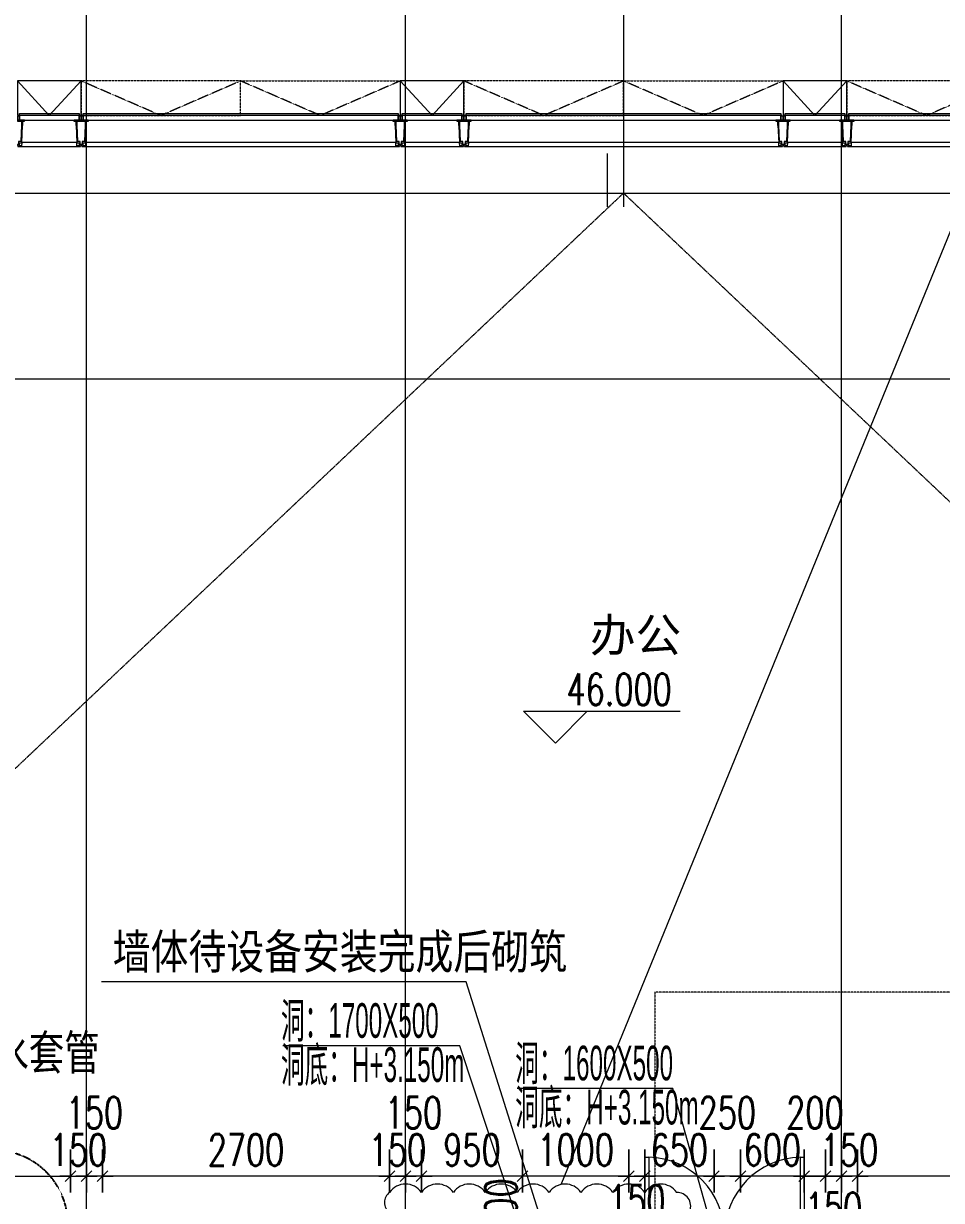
# Model space of a CAD drawing. Header units: millimetres. Extents: x 8533 to 398112, y -117646 to 105276.
# Drawn here: x 169154 to 177786, y 65180 to 76251 of the extents above; entities that cross this region are included whole.
import ezdxf

# ---------------------------------------------------------------- set-up
doc = ezdxf.new("R2010")
doc.units = ezdxf.units.MM
for name, pattern in [('IMPORT-A-D0TE-BF$0$DOTE', [0]), ('IMPORT-A-PMDT-10F$0$DASH _2_', [3.5, 2.5, -1]), ('IMPORT-DASH', [3.5, 2.5, -1]), ('IMPORT-P-XHS-10F$0$DASH', [3.5, 2.5, -1])]:
    doc.linetypes.add(name, pattern=pattern)
for name, color, linetype, lineweight in [('A-D0TE-BF$0$A-Axis-GRID', 1, 'IMPORT-A-D0TE-BF$0$DOTE', 13), ('A-EDGE-6_27F$0$A-floor-EDGE', 6, 'Continuous', 13), ('A-Iden-10F$0$A-Dims-IDEN', 13, 'Continuous', 13), ('A-PMDT-10F$0$A-GLAZ-CURT-CUT', 52, 'Continuous', 13), ('A-PMDT-10F$0$A-GLAZ-CURT-PRO', 13, 'Continuous', 13), ('A-PMDT-10F$0$A-PMDT-17F$0$A-wall-Glaz', 111, 'Continuous', 13), ('A-PMDT-10F$0$DIM_ELEV', 3, 'Continuous', 13), ('A-PMDT-10F$0$PUB_TEXT', 7, 'Continuous', 13), ('A-PMDT-10F$0$后幕墙', 3, 'Continuous', 13), ('A-wall-10F$0$20250401', 6, 'Continuous', 13), ('A-wall-10F$0$A-Dims', 140, 'Continuous', 13), ('A-wall-10F$0$A-Dims-IDEN', 13, 'Continuous', 13), ('A-wall-10F$0$DOOR_FIRE', 4, 'Continuous', 13), ('E-MG-10_12F$0$E-留洞提资尺寸标注1', 7, 'Continuous', 13), ('H-TJ-10F$0$H-TZ-JZLDBZ', 4, 'Continuous', 13), ('P-XHS-10F$0$PTA-XH消火栓箱', 10, 'Continuous', 25), ('X-AREA-SS', 3, 'IMPORT-DASH', 13), ('塔楼-ARC-10F-20250714_dwg', 8, 'Continuous', 13)]:
    doc.layers.add(name, color=color, linetype=linetype, lineweight=lineweight)
doc.styles.add('Arial_10', font='arial.ttf', dxfattribs={"width": 0.75, "height": 326.200771})
doc.styles.add('Arial_13', font='arial.ttf', dxfattribs={"height": 314.633368})
doc.styles.add('Arial_2', font='arial.ttf', dxfattribs={"width": 0.5, "height": 326.200771})
doc.styles.add('Arial_5', font='arial.ttf', dxfattribs={"width": 0.8, "height": 326.200771})
doc.styles.add('Simplex', font='simplex_.ttf', dxfattribs={"width": 0.705882, "height": 297.5})

# ---------------------------------------------------------------- blocks, each defined once
blk = doc.blocks.new('塔楼-ARC-10F-20250714_dwg_A-D0TE-BF-2024562-10F_ARC_46_000_')
at = {"layer": 'A-D0TE-BF$0$A-Axis-GRID', "linetype": 'Continuous'}
for p, q in [((13450, 800), (13450, 12239)), ((16450, 800), (16450, 12239)), ((20550, 800), (20550, 12239)), ((27570, 8750), (9430, 8750))]:
    blk.add_line(p, q, dxfattribs=at)
blk = doc.blocks.new('塔楼-ARC-10F-20250714_dwg_A-EDGE-6_27F-2024563-10F_ARC_46_000_')
at = {"layer": 'A-EDGE-6_27F$0$A-floor-EDGE', "flags": 128}
blk.add_lwpolyline([(-1580, 650), (-1580, 1350), (-2350, 1350), (-2350, 10500), (7400, 10500), (7400, 9730), (8100, 9730), (9400, 9730), (10100, 9730), (10100, 10500), (26900, 10500), (26900, 9730), (27600, 9730), (28900, 9730), (29600, 9730), (29600, 10500), (39350, 10500), (39350, 1350), (38580, 1350), (38580, 650)], dxfattribs=at)
blk = doc.blocks.new('塔楼-ARC-10F-20250714_dwg_H-TJ-10F-2024599-10F_ARC_46_000_')
at = {"layer": 'H-TJ-10F$0$H-TZ-JZLDBZ', "flags": 128}
for points in [[(17516, 800), (16960, 2478), (15298, 2478)], [(19350, 700), (18963, 2078), (17500, 2078)]]:
    blk.add_lwpolyline(points, dxfattribs=at)
at = {"layer": 'H-TJ-10F$0$H-TZ-JZLDBZ', "char_height": 326.2, "attachment_point": 1, "line_spacing_factor": 0.941778, "style": 'Arial_2'}
for s, insert, width in [('洞：1700X500', (15279, 2880), 1838.57), ('洞底：H+3.150m', (15279, 2465), 2145), ('洞：1600X500', (17482, 2480), 1838.57), ('洞底：H+3.150m', (17482, 2065), 2145)]:
    blk.add_mtext(s, dxfattribs=dict(at, insert=insert, width=width))
blk = doc.blocks.new('塔楼-ARC-10F-20250714_dwg_H-TJ-10F-V80-10F_ARC_46_000_')
at = {"layer": 'H-TJ-10F$0$H-TZ-JZLDBZ', "flags": 128}
for points in [[(17516, 800), (16960, 2478), (15298, 2478)], [(19350, 700), (18963, 2078), (17500, 2078)]]:
    blk.add_lwpolyline(points, dxfattribs=at)
at = {"layer": 'H-TJ-10F$0$H-TZ-JZLDBZ', "char_height": 326.2, "attachment_point": 1, "line_spacing_factor": 0.941778, "style": 'Arial_2'}
for s, insert, width in [('洞：1700X500', (15279, 2880), 1838.57), ('洞底：H+3.150m', (15279, 2465), 2145), ('洞：1600X500', (17482, 2480), 1838.57), ('洞底：H+3.150m', (17482, 2065), 2145)]:
    blk.add_mtext(s, dxfattribs=dict(at, insert=insert, width=width))
blk = doc.blocks.new('塔楼-ARC-10F-20250714_dwg_A-Iden-10F-2024611-10F_ARC_46_000_')
at = {"layer": 'A-Iden-10F$0$A-Dims-IDEN'}
blk.add_line((18350, 10372), (18350, 10872), dxfattribs=at)
at = {"layer": 'A-Iden-10F$0$A-Dims-IDEN', "flags": 128}
blk.add_lwpolyline([(20451, 16512), (19451, 16512), (18500, 16512), (18500, 10372)], dxfattribs=at)
blk = doc.blocks.new('塔楼-ARC-10F-20250714_dwg_P-XHS-10F$0$JGFHFEHDS-2024622-10F_ARC_46_000_')
at = {"layer": 'P-XHS-10F$0$PTA-XH消火栓箱'}
blk.add_hatch(color=256, dxfattribs=at).paths.add_polyline_path([(1182476, 612783), (1183176, 612783), (1183176, 613023)], flags=0)
at = {"layer": 'P-XHS-10F$0$PTA-XH消火栓箱', "color": 135}
blk.add_line((1182476, 613023), (1182133, 613628), dxfattribs=at)
at = {"layer": 'P-XHS-10F$0$PTA-XH消火栓箱'}
for p, q in [((1183176, 613023), (1182476, 612783)), ((1183176, 612783), (1183176, 613023)), ((1182476, 612783), (1183176, 612783))]:
    blk.add_line(p, q, dxfattribs=at)
at = {"layer": 'P-XHS-10F$0$PTA-XH消火栓箱', "flags": 128}
blk.add_lwpolyline([(1183176, 613023), (1182826, 613023), (1182476, 613023), (1183176, 613023), (1182476, 613023), (1182476, 612783), (1183176, 612783), (1183176, 613023), (1182476, 612783)], dxfattribs=at)
at = {"layer": 'P-XHS-10F$0$PTA-XH消火栓箱', "color": 135, "linetype": 'IMPORT-P-XHS-10F$0$DASH'}
blk.add_arc((1182476, 613023), 695, 359.9999, 119.5507, dxfattribs=at)
blk = doc.blocks.new('塔楼-ARC-10F-20250714_dwg_P-XHS-10F-2024623-10F_ARC_46_000_')
blk.add_blockref('塔楼-ARC-10F-20250714_dwg_P-XHS-10F$0$JGFHFEHDS-2024622-10F_ARC_46_000_', (-1169895, -612223))
blk = doc.blocks.new('塔楼-ARC-10F-20250714_dwg_E-MG-10_12F-2024629-10F_ARC_46_000_')
at = {"layer": 'E-MG-10_12F$0$E-留洞提资尺寸标注1', "insert": (8726, 2578), "char_height": 326.2, "width": 6361.04, "attachment_point": 1, "line_spacing_factor": 0.941778, "style": 'Arial_10'}
blk.add_mtext('预埋4*SC50热镀锌刚性防水套管', dxfattribs=at)
blk = doc.blocks.new('塔楼-ARC-10F-20250714_dwg_A-PMDT-10F$0$FP_47-Floor Plan_F10 CAD Export-2024653-10F_ARC_46_000_')
at = {"layer": 'A-PMDT-10F$0$A-GLAZ-CURT-PRO'}
blk.add_line((-258, -260), (258, -260), dxfattribs=at)
blk = doc.blocks.new('塔楼-ARC-10F-20250714_dwg_A-PMDT-10F$0$CWP_玻璃幕墙 - Tower slope glass H_3000_有窗帘导轨-V46-Floor Plan_F10 CAD Export-2024654-10F_ARC_46_000_')
at = {"layer": 'A-PMDT-10F$0$A-GLAZ-CURT-CUT', "flags": 128}
for points in [[(-280, -10), (-290, -10), (-290, -15), (-300, -15), (-300, -55), (-280, -55)], [(-252, -57), (-252, -55), (-300, -55), (-300, -57)], [(-294, -302), (-260, -302), (-260, -296), (-280, -296), (-280, -266), (-259, -266), (-252, -100), (-252, -57), (-300, -57), (-300, -62), (-262, -62), (-262, -100), (-268, -256), (-290, -256), (-290, -282), (-300, -282), (-300, -292), (-294, -292)], [(280, -55), (280, -10), (-280, -10), (-280, -55)], [(-233, -55), (-252, -55), (-252, -57), (-233, -57)], [(252, -55), (233, -55), (233, -57), (252, -57)], [(252, -57), (300, -57), (300, -55), (252, -55)], [(294, -302), (294, -292), (300, -292), (300, -282), (290, -282), (290, -256), (268, -256), (262, -100), (262, -62), (300, -62), (300, -57), (252, -57), (252, -100), (259, -266), (280, -266), (280, -296), (260, -296), (260, -302)], [(290, -10), (280, -10), (280, -55), (300, -55), (300, -15), (290, -15)]]:
    blk.add_lwpolyline(points, close=True, dxfattribs=at)
for points in [[(-233, -61), (-233, -57), (-252, -57), (-252, -103), (-250, -62), (-233, -62)], [(233, -62), (250, -62), (252, -103), (252, -57), (233, -57), (233, -61)]]:
    blk.add_lwpolyline(points, dxfattribs=at)
at = {"layer": 'A-PMDT-10F$0$A-GLAZ-CURT-CUT'}
for centre, start, end in [((-233, -61), 270, 360), ((233, -61), 180, 270)]:
    blk.add_arc(centre, 0.998, start, end, dxfattribs=at)
at = {"layer": 'A-PMDT-10F$0$A-GLAZ-CURT-PRO'}
for p, q in [((-259, -266), (-260, -296)), ((-260, -302), (260, -302)), ((260, -296), (259, -266))]:
    blk.add_line(p, q, dxfattribs=at)
at = {"layer": 'A-PMDT-10F$0$A-GLAZ-CURT-PRO', "flags": 128}
blk.add_lwpolyline([(-280, -10), (-280, 10), (280, 10), (280, -10)], dxfattribs=at)
blk.add_blockref('塔楼-ARC-10F-20250714_dwg_A-PMDT-10F$0$FP_47-Floor Plan_F10 CAD Export-2024653-10F_ARC_46_000_', (0, 0))
blk = doc.blocks.new('塔楼-ARC-10F-20250714_dwg_A-PMDT-10F$0$FP_49-Floor Plan_F10 CAD Export-2024655-10F_ARC_46_000_')
at = {"layer": 'A-PMDT-10F$0$A-GLAZ-CURT-PRO'}
blk.add_line((-1458, -260), (1458, -260), dxfattribs=at)
blk = doc.blocks.new('塔楼-ARC-10F-20250714_dwg_A-PMDT-10F$0$CWP_玻璃幕墙 - Tower slope glass H_3000_有窗帘导轨-V48-Floor Plan_F10 CAD Export-2024656-10F_ARC_46_000_')
at = {"layer": 'A-PMDT-10F$0$A-GLAZ-CURT-CUT', "flags": 128}
for points in [[(-1480, -10), (-1490, -10), (-1490, -15), (-1500, -15), (-1500, -55), (-1480, -55)], [(-1452, -57), (-1452, -55), (-1500, -55), (-1500, -57)], [(-1494, -302), (-1460, -302), (-1460, -296), (-1480, -296), (-1480, -266), (-1459, -266), (-1452, -100), (-1452, -57), (-1500, -57), (-1500, -62), (-1462, -62), (-1462, -100), (-1468, -256), (-1490, -256), (-1490, -282), (-1500, -282), (-1500, -292), (-1494, -292)], [(1480, -55), (1480, -10), (-1480, -10), (-1480, -55)], [(-1433, -55), (-1452, -55), (-1452, -57), (-1433, -57)], [(1452, -55), (1433, -55), (1433, -57), (1452, -57)], [(1452, -57), (1500, -57), (1500, -55), (1452, -55)], [(1494, -302), (1494, -292), (1500, -292), (1500, -282), (1490, -282), (1490, -256), (1468, -256), (1462, -100), (1462, -62), (1500, -62), (1500, -57), (1452, -57), (1452, -100), (1459, -266), (1480, -266), (1480, -296), (1460, -296), (1460, -302)], [(1490, -10), (1480, -10), (1480, -55), (1500, -55), (1500, -15), (1490, -15)]]:
    blk.add_lwpolyline(points, close=True, dxfattribs=at)
for points in [[(-1433, -61), (-1433, -57), (-1452, -57), (-1452, -103), (-1450, -62), (-1433, -62)], [(1433, -62), (1450, -62), (1452, -103), (1452, -57), (1433, -57), (1433, -61)]]:
    blk.add_lwpolyline(points, dxfattribs=at)
at = {"layer": 'A-PMDT-10F$0$A-GLAZ-CURT-CUT'}
for centre, start, end in [((-1433, -61), 270, 360), ((1433, -61), 180, 270)]:
    blk.add_arc(centre, 0.998, start, end, dxfattribs=at)
at = {"layer": 'A-PMDT-10F$0$A-GLAZ-CURT-PRO'}
for p, q in [((-1459, -266), (-1460, -296)), ((-1460, -302), (1460, -302)), ((1460, -296), (1459, -266))]:
    blk.add_line(p, q, dxfattribs=at)
at = {"layer": 'A-PMDT-10F$0$A-GLAZ-CURT-PRO', "flags": 128}
blk.add_lwpolyline([(-1480, -10), (-1480, 10), (1480, 10), (1480, -10)], dxfattribs=at)
blk.add_blockref('塔楼-ARC-10F-20250714_dwg_A-PMDT-10F$0$FP_49-Floor Plan_F10 CAD Export-2024655-10F_ARC_46_000_', (0, 0))
blk = doc.blocks.new('塔楼-ARC-10F-20250714_dwg_A-PMDT-10F$0$FP_51-Floor Plan_F10 CAD Export-2024657-10F_ARC_46_000_')
at = {"layer": 'A-PMDT-10F$0$A-GLAZ-CURT-PRO'}
blk.add_line((-258, -260), (258, -260), dxfattribs=at)
blk = doc.blocks.new('塔楼-ARC-10F-20250714_dwg_A-PMDT-10F$0$CWP_玻璃幕墙 - Tower slope glass H_3000_有窗帘导轨-V50-Floor Plan_F10 CAD Export-2024658-10F_ARC_46_000_')
at = {"layer": 'A-PMDT-10F$0$A-GLAZ-CURT-CUT', "flags": 128}
for points in [[(-280, -10), (-290, -10), (-290, -15), (-300, -15), (-300, -55), (-280, -55)], [(-252, -57), (-252, -55), (-300, -55), (-300, -57)], [(-294, -302), (-260, -302), (-260, -296), (-280, -296), (-280, -266), (-259, -266), (-252, -100), (-252, -57), (-300, -57), (-300, -62), (-262, -62), (-262, -100), (-268, -256), (-290, -256), (-290, -282), (-300, -282), (-300, -292), (-294, -292)], [(280, -55), (280, -10), (-280, -10), (-280, -55)], [(-233, -55), (-252, -55), (-252, -57), (-233, -57)], [(252, -55), (233, -55), (233, -57), (252, -57)], [(252, -57), (300, -57), (300, -55), (252, -55)], [(294, -302), (294, -292), (300, -292), (300, -282), (290, -282), (290, -256), (268, -256), (262, -100), (262, -62), (300, -62), (300, -57), (252, -57), (252, -100), (259, -266), (280, -266), (280, -296), (260, -296), (260, -302)], [(290, -10), (280, -10), (280, -55), (300, -55), (300, -15), (290, -15)]]:
    blk.add_lwpolyline(points, close=True, dxfattribs=at)
for points in [[(-233, -61), (-233, -57), (-252, -57), (-252, -103), (-250, -62), (-233, -62)], [(233, -62), (250, -62), (252, -103), (252, -57), (233, -57), (233, -61)]]:
    blk.add_lwpolyline(points, dxfattribs=at)
at = {"layer": 'A-PMDT-10F$0$A-GLAZ-CURT-CUT'}
for centre, start, end in [((-233, -61), 270, 360), ((233, -61), 180, 270)]:
    blk.add_arc(centre, 0.998, start, end, dxfattribs=at)
at = {"layer": 'A-PMDT-10F$0$A-GLAZ-CURT-PRO'}
for p, q in [((-259, -266), (-260, -296)), ((-260, -302), (260, -302)), ((260, -296), (259, -266))]:
    blk.add_line(p, q, dxfattribs=at)
at = {"layer": 'A-PMDT-10F$0$A-GLAZ-CURT-PRO', "flags": 128}
blk.add_lwpolyline([(-280, -10), (-280, 10), (280, 10), (280, -10)], dxfattribs=at)
blk.add_blockref('塔楼-ARC-10F-20250714_dwg_A-PMDT-10F$0$FP_51-Floor Plan_F10 CAD Export-2024657-10F_ARC_46_000_', (0, 0))
blk = doc.blocks.new('塔楼-ARC-10F-20250714_dwg_A-PMDT-10F$0$FP_53-Floor Plan_F10 CAD Export-2024659-10F_ARC_46_000_')
at = {"layer": 'A-PMDT-10F$0$A-GLAZ-CURT-PRO'}
blk.add_line((-1458, -260), (1458, -260), dxfattribs=at)
blk = doc.blocks.new('塔楼-ARC-10F-20250714_dwg_A-PMDT-10F$0$CWP_玻璃幕墙 - Tower slope glass H_3000_有窗帘导轨-V52-Floor Plan_F10 CAD Export-2024660-10F_ARC_46_000_')
at = {"layer": 'A-PMDT-10F$0$A-GLAZ-CURT-CUT', "flags": 128}
for points in [[(-1480, -10), (-1490, -10), (-1490, -15), (-1500, -15), (-1500, -55), (-1480, -55)], [(-1452, -57), (-1452, -55), (-1500, -55), (-1500, -57)], [(-1494, -302), (-1460, -302), (-1460, -296), (-1480, -296), (-1480, -266), (-1459, -266), (-1452, -100), (-1452, -57), (-1500, -57), (-1500, -62), (-1462, -62), (-1462, -100), (-1468, -256), (-1490, -256), (-1490, -282), (-1500, -282), (-1500, -292), (-1494, -292)], [(1480, -55), (1480, -10), (-1480, -10), (-1480, -55)], [(-1433, -55), (-1452, -55), (-1452, -57), (-1433, -57)], [(1452, -55), (1433, -55), (1433, -57), (1452, -57)], [(1452, -57), (1500, -57), (1500, -55), (1452, -55)], [(1494, -302), (1494, -292), (1500, -292), (1500, -282), (1490, -282), (1490, -256), (1468, -256), (1462, -100), (1462, -62), (1500, -62), (1500, -57), (1452, -57), (1452, -100), (1459, -266), (1480, -266), (1480, -296), (1460, -296), (1460, -302)], [(1490, -10), (1480, -10), (1480, -55), (1500, -55), (1500, -15), (1490, -15)]]:
    blk.add_lwpolyline(points, close=True, dxfattribs=at)
for points in [[(-1433, -61), (-1433, -57), (-1452, -57), (-1452, -103), (-1450, -62), (-1433, -62)], [(1433, -62), (1450, -62), (1452, -103), (1452, -57), (1433, -57), (1433, -61)]]:
    blk.add_lwpolyline(points, dxfattribs=at)
at = {"layer": 'A-PMDT-10F$0$A-GLAZ-CURT-CUT'}
for centre, start, end in [((-1433, -61), 270, 360), ((1433, -61), 180, 270)]:
    blk.add_arc(centre, 0.998, start, end, dxfattribs=at)
at = {"layer": 'A-PMDT-10F$0$A-GLAZ-CURT-PRO'}
for p, q in [((-1459, -266), (-1460, -296)), ((-1460, -302), (1460, -302)), ((1460, -296), (1459, -266))]:
    blk.add_line(p, q, dxfattribs=at)
at = {"layer": 'A-PMDT-10F$0$A-GLAZ-CURT-PRO', "flags": 128}
blk.add_lwpolyline([(-1480, -10), (-1480, 10), (1480, 10), (1480, -10)], dxfattribs=at)
blk.add_blockref('塔楼-ARC-10F-20250714_dwg_A-PMDT-10F$0$FP_53-Floor Plan_F10 CAD Export-2024659-10F_ARC_46_000_', (0, 0))
blk = doc.blocks.new('塔楼-ARC-10F-20250714_dwg_A-PMDT-10F$0$FP_55-Floor Plan_F10 CAD Export-2024661-10F_ARC_46_000_')
at = {"layer": 'A-PMDT-10F$0$A-GLAZ-CURT-PRO'}
blk.add_line((-258, -260), (258, -260), dxfattribs=at)
blk = doc.blocks.new('塔楼-ARC-10F-20250714_dwg_A-PMDT-10F$0$CWP_玻璃幕墙 - Tower slope glass H_3000_有窗帘导轨-V54-Floor Plan_F10 CAD Export-2024662-10F_ARC_46_000_')
at = {"layer": 'A-PMDT-10F$0$A-GLAZ-CURT-CUT', "flags": 128}
for points in [[(-280, -10), (-290, -10), (-290, -15), (-300, -15), (-300, -55), (-280, -55)], [(-252, -57), (-252, -55), (-300, -55), (-300, -57)], [(-294, -302), (-260, -302), (-260, -296), (-280, -296), (-280, -266), (-259, -266), (-252, -100), (-252, -57), (-300, -57), (-300, -62), (-262, -62), (-262, -100), (-268, -256), (-290, -256), (-290, -282), (-300, -282), (-300, -292), (-294, -292)], [(280, -55), (280, -10), (-280, -10), (-280, -55)], [(-233, -55), (-252, -55), (-252, -57), (-233, -57)], [(252, -55), (233, -55), (233, -57), (252, -57)], [(252, -57), (300, -57), (300, -55), (252, -55)], [(294, -302), (294, -292), (300, -292), (300, -282), (290, -282), (290, -256), (268, -256), (262, -100), (262, -62), (300, -62), (300, -57), (252, -57), (252, -100), (259, -266), (280, -266), (280, -296), (260, -296), (260, -302)], [(290, -10), (280, -10), (280, -55), (300, -55), (300, -15), (290, -15)]]:
    blk.add_lwpolyline(points, close=True, dxfattribs=at)
for points in [[(-233, -61), (-233, -57), (-252, -57), (-252, -103), (-250, -62), (-233, -62)], [(233, -62), (250, -62), (252, -103), (252, -57), (233, -57), (233, -61)]]:
    blk.add_lwpolyline(points, dxfattribs=at)
at = {"layer": 'A-PMDT-10F$0$A-GLAZ-CURT-CUT'}
for centre, start, end in [((-233, -61), 270, 360), ((233, -61), 180, 270)]:
    blk.add_arc(centre, 0.998, start, end, dxfattribs=at)
at = {"layer": 'A-PMDT-10F$0$A-GLAZ-CURT-PRO'}
for p, q in [((-259, -266), (-260, -296)), ((-260, -302), (260, -302)), ((260, -296), (259, -266))]:
    blk.add_line(p, q, dxfattribs=at)
at = {"layer": 'A-PMDT-10F$0$A-GLAZ-CURT-PRO', "flags": 128}
blk.add_lwpolyline([(-280, -10), (-280, 10), (280, 10), (280, -10)], dxfattribs=at)
blk.add_blockref('塔楼-ARC-10F-20250714_dwg_A-PMDT-10F$0$FP_55-Floor Plan_F10 CAD Export-2024661-10F_ARC_46_000_', (0, 0))
blk = doc.blocks.new('塔楼-ARC-10F-20250714_dwg_A-PMDT-10F$0$FP_57-Floor Plan_F10 CAD Export-2024663-10F_ARC_46_000_')
at = {"layer": 'A-PMDT-10F$0$A-GLAZ-CURT-PRO'}
blk.add_line((-1458, -260), (1458, -260), dxfattribs=at)
blk = doc.blocks.new('塔楼-ARC-10F-20250714_dwg_A-PMDT-10F$0$CWP_玻璃幕墙 - Tower slope glass H_3000_有窗帘导轨-V56-Floor Plan_F10 CAD Export-2024664-10F_ARC_46_000_')
at = {"layer": 'A-PMDT-10F$0$A-GLAZ-CURT-CUT', "flags": 128}
for points in [[(-1480, -10), (-1490, -10), (-1490, -15), (-1500, -15), (-1500, -55), (-1480, -55)], [(-1452, -57), (-1452, -55), (-1500, -55), (-1500, -57)], [(-1494, -302), (-1460, -302), (-1460, -296), (-1480, -296), (-1480, -266), (-1459, -266), (-1452, -100), (-1452, -57), (-1500, -57), (-1500, -62), (-1462, -62), (-1462, -100), (-1468, -256), (-1490, -256), (-1490, -282), (-1500, -282), (-1500, -292), (-1494, -292)], [(1480, -55), (1480, -10), (-1480, -10), (-1480, -55)], [(-1433, -55), (-1452, -55), (-1452, -57), (-1433, -57)], [(1452, -55), (1433, -55), (1433, -57), (1452, -57)], [(1452, -57), (1500, -57), (1500, -55), (1452, -55)], [(1494, -302), (1494, -292), (1500, -292), (1500, -282), (1490, -282), (1490, -256), (1468, -256), (1462, -100), (1462, -62), (1500, -62), (1500, -57), (1452, -57), (1452, -100), (1459, -266), (1480, -266), (1480, -296), (1460, -296), (1460, -302)], [(1490, -10), (1480, -10), (1480, -55), (1500, -55), (1500, -15), (1490, -15)]]:
    blk.add_lwpolyline(points, close=True, dxfattribs=at)
for points in [[(-1433, -61), (-1433, -57), (-1452, -57), (-1452, -103), (-1450, -62), (-1433, -62)], [(1433, -62), (1450, -62), (1452, -103), (1452, -57), (1433, -57), (1433, -61)]]:
    blk.add_lwpolyline(points, dxfattribs=at)
at = {"layer": 'A-PMDT-10F$0$A-GLAZ-CURT-CUT'}
for centre, start, end in [((-1433, -61), 270, 360), ((1433, -61), 180, 270)]:
    blk.add_arc(centre, 0.998, start, end, dxfattribs=at)
at = {"layer": 'A-PMDT-10F$0$A-GLAZ-CURT-PRO'}
for p, q in [((-1459, -266), (-1460, -296)), ((-1460, -302), (1460, -302)), ((1460, -296), (1459, -266))]:
    blk.add_line(p, q, dxfattribs=at)
at = {"layer": 'A-PMDT-10F$0$A-GLAZ-CURT-PRO', "flags": 128}
blk.add_lwpolyline([(-1480, -10), (-1480, 10), (1480, 10), (1480, -10)], dxfattribs=at)
blk.add_blockref('塔楼-ARC-10F-20250714_dwg_A-PMDT-10F$0$FP_57-Floor Plan_F10 CAD Export-2024663-10F_ARC_46_000_', (0, 0))
blk = doc.blocks.new('塔楼-ARC-10F-20250714_dwg_A-PMDT-10F$0$MQ-L10-2024759-10F_ARC_46_000_')
at = {"layer": 'A-PMDT-10F$0$A-GLAZ-CURT-PRO', "linetype": 'IMPORT-A-PMDT-10F$0$DASH _2_', "flags": 128}
for points in [[(90045, -58337), (91545, -58337), (91545, -58012), (90045, -58012)], [(93045, -58337), (91545, -58337), (91545, -58012), (93045, -58012)], [(93645, -58337), (95145, -58337), (95145, -58012), (93645, -58012)], [(96645, -58337), (95145, -58337), (95145, -58012), (96645, -58012)], [(97245, -58337), (98745, -58337), (98745, -58012), (97245, -58012)]]:
    blk.add_lwpolyline(points, close=True, dxfattribs=at)
for points in [[(93045, -58012), (92295, -58337), (91545, -58012), (90795, -58337), (90045, -58012)], [(96645, -58012), (95895, -58337), (95145, -58012), (94395, -58337), (93645, -58012)], [(100245, -58012), (99495, -58337), (98745, -58012), (97995, -58337), (97245, -58012)]]:
    blk.add_lwpolyline(points, dxfattribs=at)
at = {"layer": 'A-PMDT-10F$0$A-PMDT-17F$0$A-wall-Glaz', "flags": 128}
for points in [[(90045, -58337), (90045, -58012), (89445, -58012), (89445, -58337)], [(90045, -58012), (89745, -58337), (89445, -58012)], [(93645, -58337), (93645, -58012), (93045, -58012), (93045, -58337)], [(93645, -58012), (93345, -58337), (93045, -58012)], [(97245, -58337), (97245, -58012), (96645, -58012), (96645, -58337)], [(97245, -58012), (96945, -58337), (96645, -58012)]]:
    blk.add_lwpolyline(points, dxfattribs=at)
for name, p in [('塔楼-ARC-10F-20250714_dwg_A-PMDT-10F$0$CWP_玻璃幕墙 - Tower slope glass H_3000_有窗帘导轨-V46-Floor Plan_F10 CAD Export-2024654-10F_ARC_46_000_', (89745, -58327)), ('塔楼-ARC-10F-20250714_dwg_A-PMDT-10F$0$CWP_玻璃幕墙 - Tower slope glass H_3000_有窗帘导轨-V48-Floor Plan_F10 CAD Export-2024656-10F_ARC_46_000_', (91545, -58327)), ('塔楼-ARC-10F-20250714_dwg_A-PMDT-10F$0$CWP_玻璃幕墙 - Tower slope glass H_3000_有窗帘导轨-V50-Floor Plan_F10 CAD Export-2024658-10F_ARC_46_000_', (93345, -58327)), ('塔楼-ARC-10F-20250714_dwg_A-PMDT-10F$0$CWP_玻璃幕墙 - Tower slope glass H_3000_有窗帘导轨-V52-Floor Plan_F10 CAD Export-2024660-10F_ARC_46_000_', (95145, -58327)), ('塔楼-ARC-10F-20250714_dwg_A-PMDT-10F$0$CWP_玻璃幕墙 - Tower slope glass H_3000_有窗帘导轨-V54-Floor Plan_F10 CAD Export-2024662-10F_ARC_46_000_', (96945, -58327)), ('塔楼-ARC-10F-20250714_dwg_A-PMDT-10F$0$CWP_玻璃幕墙 - Tower slope glass H_3000_有窗帘导轨-V56-Floor Plan_F10 CAD Export-2024664-10F_ARC_46_000_', (98745, -58327))]:
    blk.add_blockref(name, p)
blk = doc.blocks.new('塔楼-ARC-10F-20250714_dwg_A-wall-10F$0$$DorLib2D$00000002-2024800-10F_ARC_46_000_')
at = {"layer": 'A-wall-10F$0$DOOR_FIRE'}
for p, q in [((18700, 800), (18700, 1431)), ((20200, 1431), (20200, 800)), ((18700, 700), (18700, 800)), ((20200, 800), (20200, 700))]:
    blk.add_line(p, q, dxfattribs=at)
at = {"layer": 'A-wall-10F$0$DOOR_FIRE', "flags": 128}
for points in [[(18700, 1431), (18738, 1431), (18738, 700), (18700, 700)], [(20200, 700), (20163, 700), (20163, 1431), (20200, 1431)]]:
    blk.add_lwpolyline(points, dxfattribs=at)
at = {"layer": 'A-wall-10F$0$DOOR_FIRE'}
for centre, start, end in [((18719, 700), 0, 88.5307), ((20181, 700), 91.4693, 180)]:
    blk.add_arc(centre, 731, start, end, dxfattribs=at)
blk = doc.blocks.new('塔楼-ARC-10F-20250714_dwg_A-wall-10F$0$_ArchTick-2024809-10F_ARC_46_000_')
at = {"layer": 'A-wall-10F$0$A-Dims'}
blk.add_line((-0.5, -0.5), (0.5, 0.5), dxfattribs=at)
blk = doc.blocks.new('塔楼-ARC-10F-20250714_dwg_A-wall-10F-2024810-10F_ARC_46_000_')
at = {"layer": 'A-wall-10F$0$20250401', "flags": 128}
blk.add_lwpolyline([(17914, 1175), (26213, 21505), (30021, 21505), (30021, 22285), (26213, 22285), (26213, 21505)], dxfattribs=at)
at = {"layer": 'A-wall-10F$0$20250401'}
for centre, radius, start, end in [((16450, 995), 183, 35, 145), ((16750, 995), 183, 35, 145), ((17050, 995), 183, 35, 145), ((17350, 995), 183, 35, 145), ((17650, 995), 183, 35, 145), ((17950, 995), 183, 35, 145), ((18250, 995), 183, 35, 145), ((18550, 995), 183, 35, 145), ((18850, 995), 183, 35, 145), ((16367, 1005), 116, 125, 235), ((19001, 969), 131, 340.5247, 90.5247)]:
    blk.add_arc(centre, radius, start, end, dxfattribs=at)
at = {"layer": 'A-wall-10F$0$A-Dims'}
for p, q in [((13600, 1253), (13700, 1253)), ((16600, 1253), (16700, 1253))]:
    blk.add_line(p, q, dxfattribs=at)
at = {"layer": 'A-wall-10F$0$A-Dims', "flags": 128}
for points in [[(13300, 1503), (13300, 1100)], [(13450, 1503), (13450, 1100)], [(13600, 1503), (13600, 1100)], [(16300, 1503), (16300, 1100)], [(16450, 1503), (16450, 1100)], [(16600, 1503), (16600, 1100)], [(17550, 1503), (17550, 1100)], [(18550, 1503), (18550, 1100)], [(18700, 1503), (18700, 1100)], [(19351, 1503), (19351, 1100)], [(19600, 1503), (19600, 1100)], [(20200, 1503), (20200, 1100)], [(20400, 1503), (20400, 1100)], [(20550, 1503), (20550, 1100)], [(20700, 1503), (20700, 1100)]]:
    blk.add_lwpolyline(points, close=True, dxfattribs=at)
for points in [[(8850, 1253), (10500, 1253), (13300, 1253), (13200, 1253)], [(13300, 1253), (13450, 1253), (13550, 1253)], [(16200, 1253), (16300, 1253), (13600, 1253), (13450, 1253), (13350, 1253)], [(16300, 1253), (16450, 1253), (16550, 1253)], [(18450, 1253), (18550, 1253), (17550, 1253), (16600, 1253), (16450, 1253), (16350, 1253)], [(18550, 1253), (18700, 1253), (18800, 1253)], [(19251, 1253), (19351, 1253), (18700, 1253), (18600, 1253)], [(19500, 1253), (19600, 1253), (19351, 1253), (19451, 1253)], [(20450, 1253), (20550, 1253), (20400, 1253), (20200, 1253), (19600, 1253), (19700, 1253)], [(20100, 1253), (20200, 1253), (20300, 1253)], [(20300, 1253), (20400, 1253), (20500, 1253)], [(20700, 1253), (20550, 1253), (20650, 1253)], [(23300, 1253), (23400, 1253), (20700, 1253), (20800, 1253)]]:
    blk.add_lwpolyline(points, dxfattribs=at)
at = {"layer": 'A-wall-10F$0$A-Dims-IDEN', "flags": 128}
blk.add_lwpolyline([(17738, 800), (17019, 3081), (13592, 3081)], dxfattribs=at)
blk.add_blockref('塔楼-ARC-10F-20250714_dwg_A-wall-10F$0$$DorLib2D$00000002-2024800-10F_ARC_46_000_', (0, 0))
at = {"xscale": 100, "yscale": 100, "zscale": 100}
for p in [(13300, 1253), (13300, 1253), (13450, 1253), (16300, 1253), (16300, 1253), (16450, 1253), (17550, 1253), (18550, 1253), (18550, 1253), (18700, 1253), (19351, 1253), (19600, 1253), (20200, 1253), (20400, 1253), (20550, 1253)]:
    blk.add_blockref('塔楼-ARC-10F-20250714_dwg_A-wall-10F$0$_ArchTick-2024809-10F_ARC_46_000_', p, dxfattribs=at)
at = {"xscale": 100, "yscale": 100, "zscale": 100, "rotation": 180}
for p in [(13450, 1253), (13600, 1253), (13600, 1253), (16450, 1253), (16600, 1253), (16600, 1253), (17550, 1253), (18700, 1253), (19351, 1253), (19600, 1253), (20200, 1253), (20400, 1253), (20550, 1253), (20700, 1253), (20700, 1253)]:
    blk.add_blockref('塔楼-ARC-10F-20250714_dwg_A-wall-10F$0$_ArchTick-2024809-10F_ARC_46_000_', p, dxfattribs=at)
at = {"layer": 'A-wall-10F$0$A-Dims', "color": 7, "char_height": 297.5, "attachment_point": 2, "line_spacing_factor": 1.125731, "style": 'Simplex'}
for s, insert, width in [('150', (13525, 1998), 641.81), ('150', (16525, 1998), 641.81), ('250', (19476, 1998), 688.42), ('200', (20300, 1998), 688.42), ('150', (13375, 1648), 641.81), ('2700', (14950, 1648), 917.9), ('150', (16375, 1648), 641.81), ('950', (17075, 1648), 688.42), ('1000', (18050, 1648), 871.28), ('650', (19025, 1648), 688.42), ('600', (19900, 1648), 688.42), ('150', (20625, 1648), 641.81), ('150', (18625, 1168), 641.81), ('150', (20475, 1098), 641.81)]:
    blk.add_mtext(s, dxfattribs=dict(at, insert=insert, width=width))
at = {"layer": 'A-wall-10F$0$A-Dims', "color": 7, "insert": (17198, 962), "char_height": 297.5, "width": 688.42, "attachment_point": 2, "rotation": 90, "line_spacing_factor": 1.125731, "style": 'Simplex'}
blk.add_mtext('200', dxfattribs=at)
at = {"layer": 'A-wall-10F$0$A-Dims-IDEN', "color": 7, "insert": (13697, 3528), "char_height": 326.2, "width": 5832.72, "attachment_point": 1, "line_spacing_factor": 0.941778, "style": 'Arial_5'}
blk.add_mtext('墙体待设备安装完成后砌筑', dxfattribs=at)
blk = doc.blocks.new('塔楼-ARC-10F-20250714_dwg_A-PMDT-10F-2024812-10F_ARC_46_000_')
at = {"layer": 'A-PMDT-10F$0$DIM_ELEV', "flags": 128}
blk.add_lwpolyline([(18159, 5626), (17859, 5326), (17559, 5626), (19034, 5626)], dxfattribs=at)
at = {"layer": 'A-PMDT-10F$0$后幕墙', "color": 215, "linetype": 'IMPORT-A-PMDT-10F$0$DASH _2_', "flags": 128}
blk.add_lwpolyline([(29711, 11953), (29711, 2982), (18793, 2982), (18793, 1)], dxfattribs=at)
for name, p in [('塔楼-ARC-10F-20250714_dwg_A-wall-10F-2024810-10F_ARC_46_000_', (0, 0)), ('塔楼-ARC-10F-20250714_dwg_A-Iden-10F-2024611-10F_ARC_46_000_', (0, 0)), ('塔楼-ARC-10F-20250714_dwg_A-D0TE-BF-2024562-10F_ARC_46_000_', (0, 0)), ('塔楼-ARC-10F-20250714_dwg_A-PMDT-10F$0$MQ-L10-2024759-10F_ARC_46_000_', (-76645, 69567)), ('塔楼-ARC-10F-20250714_dwg_A-EDGE-6_27F-2024563-10F_ARC_46_000_', (0, 0)), ('塔楼-ARC-10F-20250714_dwg_P-XHS-10F-2024623-10F_ARC_46_000_', (0, 0)), ('塔楼-ARC-10F-20250714_dwg_H-TJ-10F-2024599-10F_ARC_46_000_', (0, 0)), ('塔楼-ARC-10F-20250714_dwg_H-TJ-10F-V80-10F_ARC_46_000_', (0, 0)), ('塔楼-ARC-10F-20250714_dwg_E-MG-10_12F-2024629-10F_ARC_46_000_', (0, 0))]:
    blk.add_blockref(name, p)
at = {"layer": 'A-PMDT-10F$0$DIM_ELEV', "color": 7, "insert": (17964, 5980), "char_height": 297.5, "width": 1262.11, "attachment_point": 1, "line_spacing_factor": 1.125731, "style": 'Simplex'}
blk.add_mtext('46.000', dxfattribs=at)
at = {"layer": 'A-PMDT-10F$0$PUB_TEXT', "insert": (18184, 6500), "char_height": 314.6, "width": 1182.34, "attachment_point": 1, "line_spacing_factor": 0.941778, "style": 'Arial_13'}
blk.add_mtext('办公', dxfattribs=at)
blk = doc.blocks.new('塔楼-ARC-10F-20250714_dwg-2024558-10F_ARC_46_000_')
at = {"layer": 'X-AREA-SS', "color": 251, "flags": 128}
blk.add_lwpolyline([(1201958, 611616), (1191708, 621316), (1181458, 611616)], dxfattribs=at)
blk.add_blockref('塔楼-ARC-10F-20250714_dwg_A-PMDT-10F-2024812-10F_ARC_46_000_', (1173208, 610816))

msp = doc.modelspace()

# ---------------------------------------------------------------- block references
at = {"layer": '塔楼-ARC-10F-20250714_dwg', "color": 7}
msp.add_blockref('塔楼-ARC-10F-20250714_dwg-2024558-10F_ARC_46_000_', (-1016912, -546660), dxfattribs=at)

doc.saveas('drawing.dxf')
